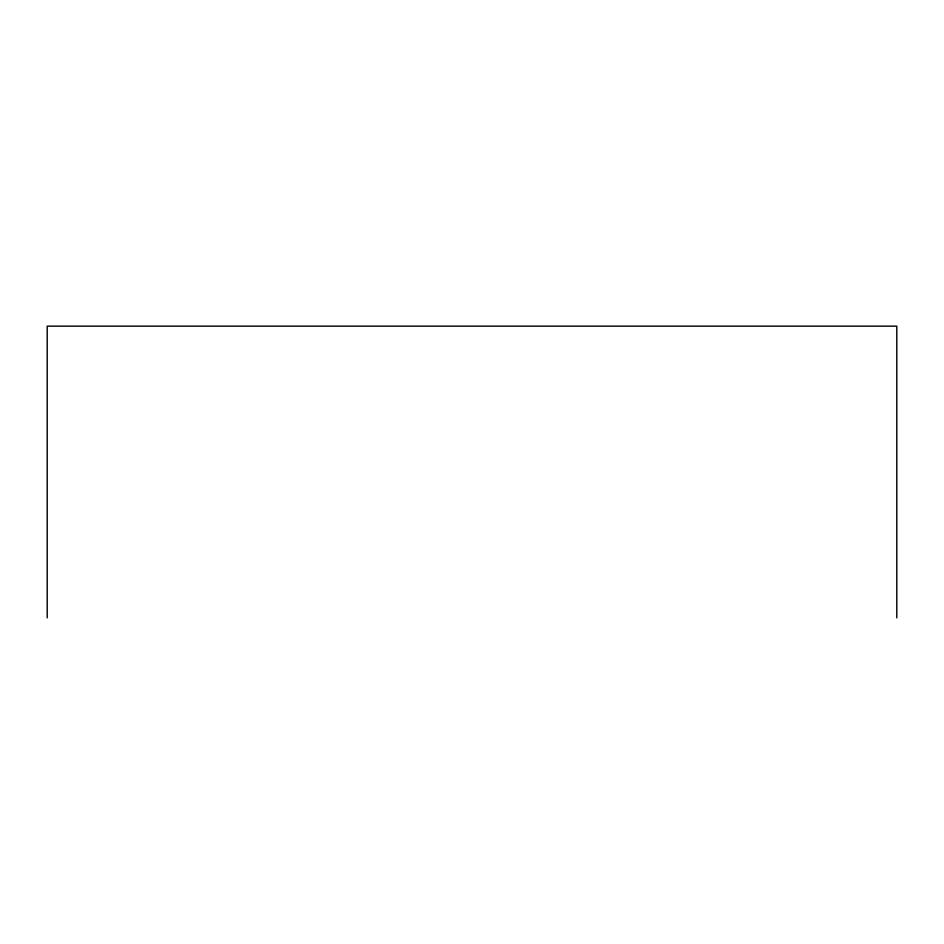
<?xml version="1.0" encoding="UTF-8"?>
<svg xmlns="http://www.w3.org/2000/svg" width="944" height="944" viewBox="0 0 944 944"><rect width="100%" height="100%" fill="white"/><g stroke="black" fill="none" stroke-linecap="round" stroke-linejoin="round"><path stroke-width="1.42" d="M896.8 617.848L896.8 326.152L47.2 326.152L47.2 617.848"/></g></svg>
